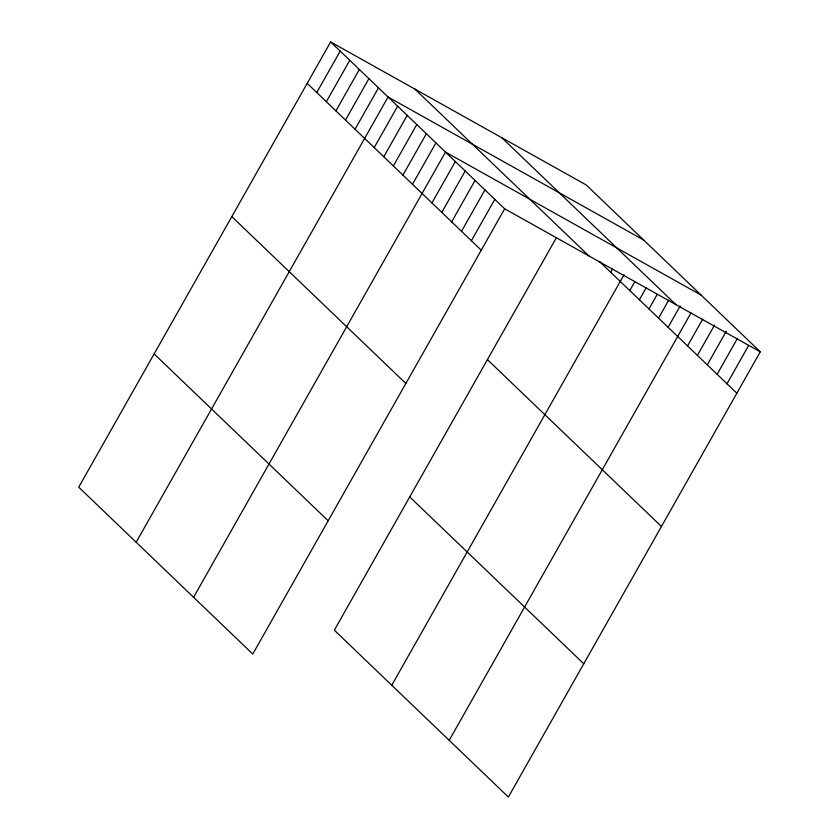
<?xml version="1.0" encoding="UTF-8"?>
<svg xmlns="http://www.w3.org/2000/svg" width="839" height="839" viewBox="0 0 839 839"><rect width="100%" height="100%" fill="white"/><g stroke="black" fill="none" stroke-linecap="round" stroke-linejoin="round"><path stroke-width="1.26" d="M330.629 41.95L78.73 487.176L252.77 654.042L504.669 208.806L330.629 41.95L586.23 184.958L760.27 351.824L508.371 797.05L334.331 630.194L556.425 237.647M316.775 92.521L340.194 51.127M326.35 101.697L349.769 60.303M335.925 110.874L359.344 69.48M345.49 120.05L368.908 78.656M355.065 129.227L378.483 87.833M136.159 542.246L388.058 97.009L643.67 240.027M374.215 147.591L397.634 106.196M383.78 156.767L407.198 115.373M393.355 165.944L416.773 124.55M402.93 175.12L426.348 133.726M412.494 184.297L435.923 142.903M193.589 597.305L445.488 152.079L701.1 295.087M431.938 202.933L455.357 161.528M441.796 212.382L465.215 170.988M451.655 221.842L475.073 180.448M461.523 231.291L484.942 189.897M471.382 240.751L494.8 199.357M610.677 272.245L612.575 268.889M391.771 685.253L624.048 274.71M629.816 290.598L634.882 281.642M639.391 299.775L646.355 287.462M648.966 308.951L657.189 294.405M658.542 318.128L668.662 300.226M668.106 327.304L680.135 306.046M449.201 740.313L690.969 312.989M687.54 345.941L702.736 319.082M697.408 355.39L714.492 325.186M707.267 364.85L726.259 331.279M717.135 374.299L737.387 338.505M726.994 383.759L748.514 345.72M504.669 208.806L760.27 351.824M501.879 137.764L675.919 304.63M599.361 261.39L736.852 393.218M414.98 89.144L589.02 256M307.2 83.344L481.25 250.211M487.417 359.616L661.457 526.483M231.805 216.609L405.845 383.475M409.736 496.919L583.776 663.785M154.124 353.911L328.164 520.778"/></g></svg>
